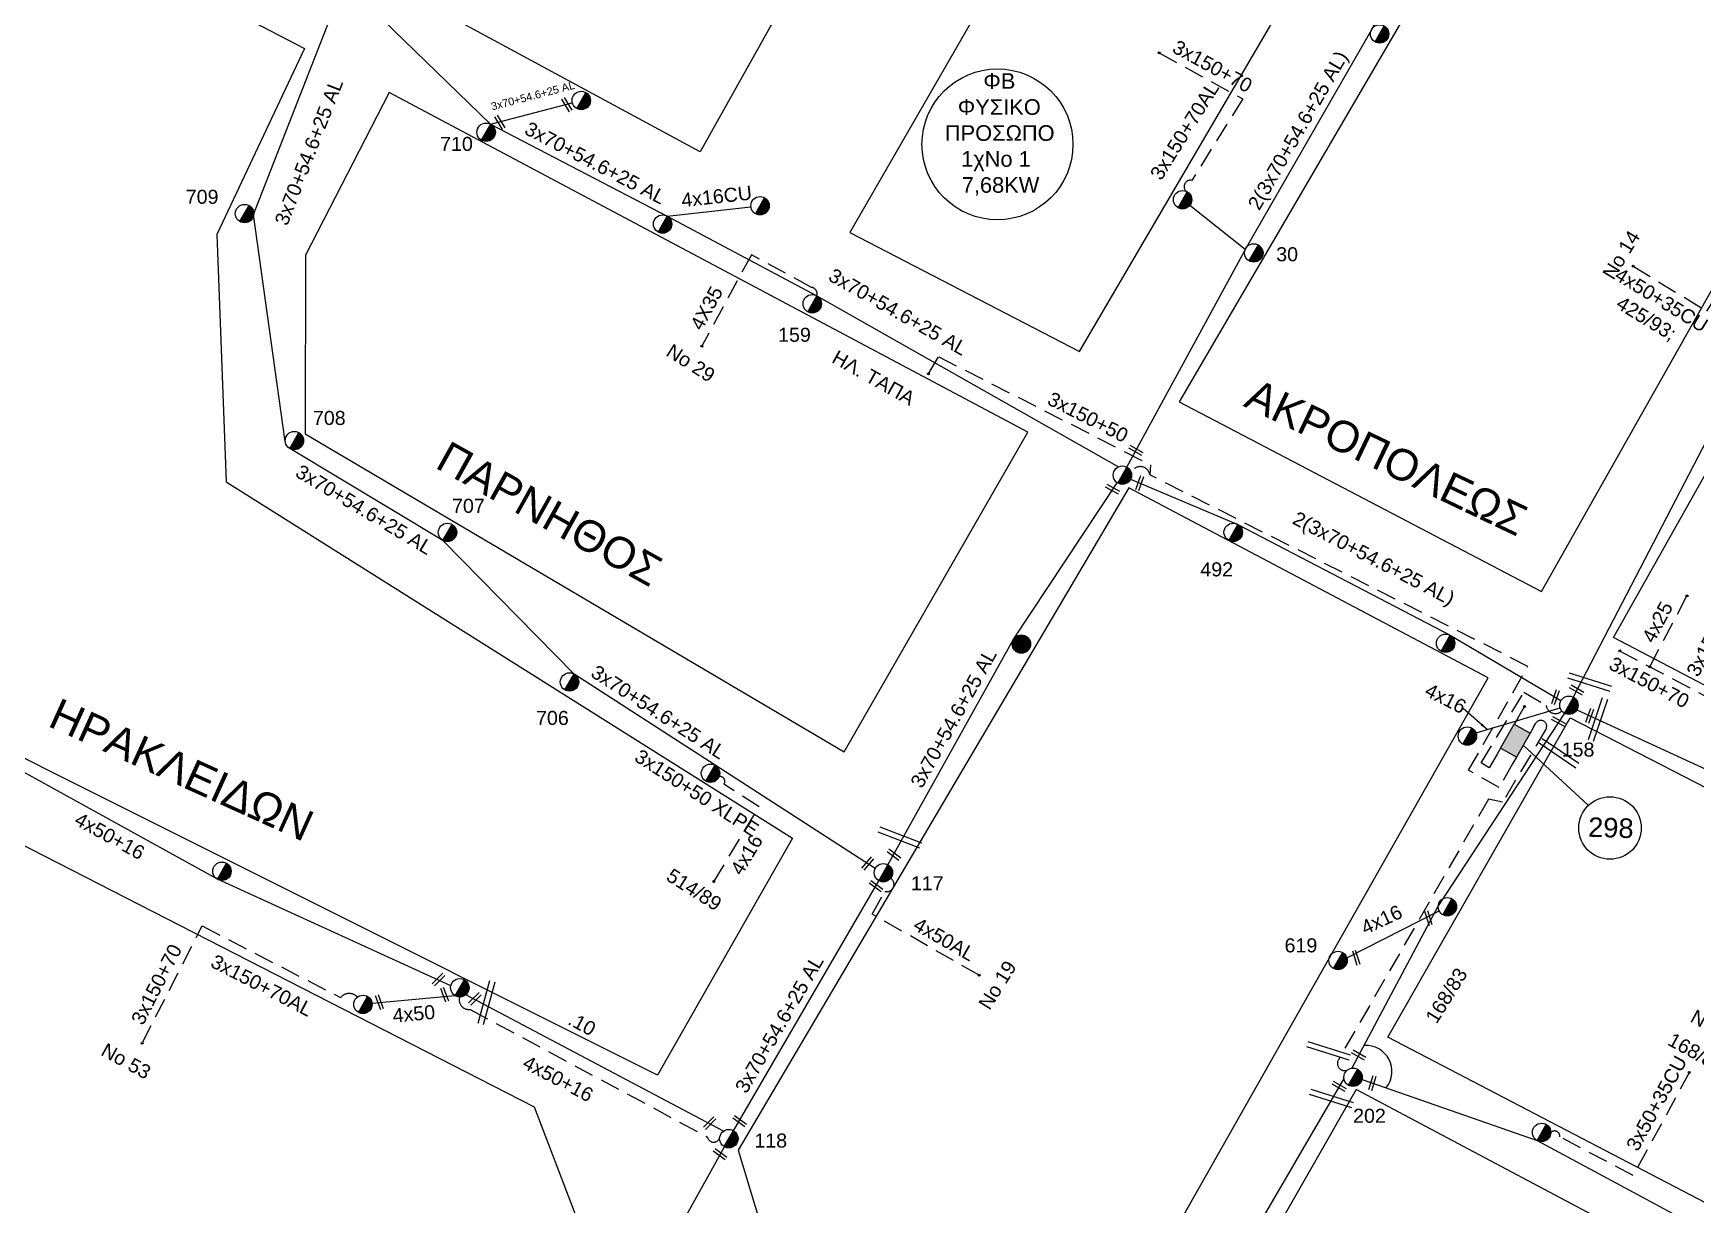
# Model space of a CAD drawing. Header units: millimetres. Extents: x 7477 to 9676, y 1828 to 2857.
# Drawn here: x 8469.3 to 8682.2, y 2457.9 to 2608 of the extents above; entities that cross this region are included whole.
import ezdxf
from ezdxf.enums import TextEntityAlignment as Align

# ---------------------------------------------------------------- set-up
doc = ezdxf.new("R2010")
doc.units = ezdxf.units.MM
doc.linetypes.add('DASHED', pattern=[19.05, 12.7, -6.35])
for name, color, linetype, lineweight in [('.10', 7, 'Continuous', 30), ('3x150+50', 7, 'Continuous', 30), ('3x150+50 XLPE', 7, 'SYN_LINE', 30), ('3x150+70', 7, 'Continuous', 30), ('3x150+70AL', 7, 'DASHED', 30), ('3x150AL+50CU', 7, 'Continuous', 30), ('3x70+54.6+25 AL', 7, 'SYN_LINE', 30), ('4x120+25 AL', 7, 'SYN_LINE', 30), ('4x16', 7, 'Continuous', 30), ('4x16CU', 7, 'Continuous', 30), ('4x25', 7, 'Continuous', 30), ('4X35', 7, 'DASHED', 30), ('4x50', 7, 'Continuous', 30), ('4x50+16', 7, 'Continuous', 30), ('4x50+35CU', 7, 'Continuous', 30), ('4x50AL', 7, 'Continuous', 30), ('text διευθύνσεων', 250, 'Continuous', 30), ('Υπόβαθρο ΔΕΗ', 7, 'Continuous', 30)]:
    doc.layers.add(name, color=color, linetype=linetype, lineweight=lineweight)
for name, color, linetype in [('3x50+35CU', 7, 'Continuous'), ('Link Box 4 Διευθύνσεων', 7, 'Continuous'), ('TEXT ΚΑΛΩΔΙΩΝ', 7, 'Continuous'), ('Άγνωστα', 7, 'Continuous'), ('ΑΓΝΩΣΤΟ ΥΠΟΓΕΙΟ ΚΑΛΩΔΙΟ', 7, 'DASHED'), ('Επιγραφές - Σχήματα', 7, 'Continuous'), ('Καλώδια ΧΤ   3x150+50CU', 7, 'DASHED'), ('Μηχανική τομή', 7, 'Continuous'), ('Στύλος Ξύλινος', 7, 'Continuous'), ('Στύλος Ξύλινος @ 1', 7, 'Continuous'), ('Στύλος ΦΜ', 7, 'Continuous'), ('Στύλος ΦΜ @ 1', 7, 'Continuous'), ('Συνδέσεις', 7, 'Continuous'), ('Τομή', 7, 'Continuous')]:
    doc.layers.add(name, color=color, linetype=linetype)
doc.styles.add('arial', font='ARIAL.TTF')
doc.styles.get("Standard").update_dxf_attribs({"font": 'ARIAL.TTF'})
doc.linetypes.add('SYN_LINE', pattern='A,0.5,-0.0001,["/\\/\\/\\/",Standard,S=0.1,R=0,X=0,Y=-0.05],-0.25', length=0.7501)
doc.dimstyles.new('ISO-25', dxfattribs={"dimtxt": 2.5, "dimasz": 2.5, "dimexe": 1.25, "dimexo": 0.625, "dimtad": 1, "dimtxsty": 'Standard', "dimcen": 2.5, "dimadec": 0, "dimazin": 0, "dimtfac": 1, "dimtmove": 0, "dimatfit": 3, "dimfxl": 1, "dimarcsym": 0})

# ---------------------------------------------------------------- blocks, each defined once
blk = doc.blocks.new('ΥΠΑΡΧΩΝ ΤΣΙΜΕΝΤΕΝΙΟΣ ΣΤΥΛΟΣ')
at = {"layer": 'Στύλος ΦΜ'}
blk.add_hatch(color=7, dxfattribs=at).paths.add_polyline_path([(-1.29, -2.28, 0.574793), (2.62, 0, 0.268822), (1.3, 2.27)])
at = {"layer": 'Στύλος ΦΜ', "color": 7}
blk.add_line((-1.29, -2.28), (1.3, 2.27), dxfattribs=at)
blk.add_circle((0, 0), 2.62, dxfattribs=at)
at = {"layer": 'Στύλος ΦΜ', "flags": 4}
for tag, p in [('ΑΡΙΘΜΟΣ', (-4.68, 8.05)), ('ΤΥΠΟΣ', (-4.91, 3.03))]:
    blk.add_attdef(tag, p, '', height=4, dxfattribs=at)
blk = doc.blocks.new('ΥΠΑΡΧΩΝ ΞΥΛΙΝΟΣ ΣΤΥΛΟΣ')
at = {"layer": 'Στύλος Ξύλινος'}
h = blk.add_hatch(color=7, dxfattribs=at)
h.paths.add_polyline_path([(-2.62, 0, 0.270008), (-1.29, -2.28), (1.3, 2.27, 0.576266)])
h.paths.add_polyline_path([(-1.29, -2.28, 0.574793), (2.62, 0, 0.268822), (1.3, 2.27)])
at = {"layer": 'Στύλος Ξύλινος', "color": 7}
blk.add_line((-1.29, -2.28), (1.3, 2.27), dxfattribs=at)
blk.add_circle((0, 0), 2.62, dxfattribs=at)
at = {"layer": 'Στύλος Ξύλινος', "flags": 4}
for tag, p in [('ΑΡΙΘΜΟΣ', (-4.91, 8.6)), ('ΤΥΠΟΣ', (-4.85, 3.39))]:
    blk.add_attdef(tag, p, '', height=4, dxfattribs=at)
blk = doc.blocks.new('LINK BOX 4 ΑΝΑΧΩΡΗΣΕΩΝ')
at = {"layer": 'Link Box 4 Διευθύνσεων', "ltscale": 40}
blk.add_hatch(color=256, dxfattribs=at).paths.add_polyline_path([(-3.54, 0), (-3.54, -4.67), (3.54, -4.67), (3.54, 0)])
for p, q in [((-3.54, 0), (-5.33, 0)), ((5.33, 0), (3.54, 0)), ((-3.54, -4.67), (-5.33, -4.67)), ((5.33, -4.67), (3.54, -4.67))]:
    blk.add_line(p, q, dxfattribs=at)
blk.add_lwpolyline([(-3.54, -4.67), (-3.54, 0), (3.54, 0), (3.54, -4.67)], close=True, dxfattribs=at)
blk = doc.blocks.new('ΜΗΧΑΝΙΚΗ ΤΟΜΗ')
at = {"layer": 'Μηχανική τομή', "ltscale": 40}
for p, q in [((-1.89, 0.78), (5.69, 0.78)), ((-1.89, -0.77), (5.69, -0.77))]:
    blk.add_line(p, q, dxfattribs=at)
blk = doc.blocks.new('ΤΟΜΗ')
at = {"layer": 'Τομή', "ltscale": 40}
for p, q in [((-5.68, 0), (17.06, 0)), ((-5.68, -2.77), (17.06, -2.77))]:
    blk.add_line(p, q, dxfattribs=at)
blk = doc.blocks.new('_ΣΥΝΔΕΣΗ')
at = {"layer": 'Συνδέσεις', "linetype": 'SYN_LINE', "ltscale": 40}
blk.add_hatch(color=256, dxfattribs=at).paths.add_polyline_path([(0.5, -0.01, 1), (-0.5, -0.01, 1)])
at = {"layer": 'Συνδέσεις'}
blk.add_circle((0, -0.01), 0.5, dxfattribs=at)

msp = doc.modelspace()

# ---------------------------------------------------------------- linework, layer by layer
at = {"layer": '.10', "color": 5, "linetype": 'DASHED', "lineweight": -3, "ltscale": 0.2}
msp.add_lwpolyline([(8523.89, 2484.52, 0.548584), (8525.22, 2482.92), (8555.63, 2466.57, 0.772001), (8557.19, 2466.45, 2.392135)], format="xyb", dxfattribs=at)
at = {"lineweight": -3, "ltscale": 0.2}
msp.add_circle((8592.78, 2593.77), 9.67, dxfattribs=at)
at = {"layer": '3x150+50', "color": 2, "linetype": 'DASHED', "lineweight": -3, "ltscale": 0.2}
msp.add_lwpolyline([(8583.94, 2564.37), (8585.25, 2566.56), (8612.38, 2552.71), (8612.31, 2551.41)], dxfattribs=at)
at = {"layer": '3x150+50 XLPE', "color": 5, "linetype": 'DASHED', "lineweight": -3, "ltscale": 0.2}
msp.add_lwpolyline([(8562.24, 2508.87), (8557.75, 2511.78, 0.667637), (8557.12, 2512.76, -0.345925)], format="xyb", dxfattribs=at)
at = {"layer": '3x150+70', "color": 27, "linetype": 'DASHED', "lineweight": -3, "ltscale": 0.2}
for points in [[(8613.48, 2605.49), (8624.2, 2599.6)], [(8483.21, 2478.58), (8490.9, 2493.62)]]:
    msp.add_lwpolyline(points, dxfattribs=at)
at = {"layer": '3x150+70', "color": 173, "linetype": 'DASHED', "lineweight": -3, "ltscale": 0.2}
msp.add_lwpolyline([(8672.48, 2528.87), (8687.44, 2520.98)], dxfattribs=at)
at = {"layer": '3x150+70AL', "color": 27, "linetype": 'DASHED', "lineweight": -3, "ltscale": 0.2}
for points in [[(8624.2, 2599.6), (8617.67, 2589.16, 0.820232), (8617.06, 2587.68, 3.283013)], [(8490.9, 2493.62), (8508.64, 2484.44, -0.454211), (8510.78, 2484.51, 17.156859)]]:
    msp.add_lwpolyline(points, format="xyb", dxfattribs=at)
at = {"layer": '3x150AL+50CU', "color": 2, "linetype": 'DASHED', "lineweight": -3, "ltscale": 0.2}
msp.add_lwpolyline([(8661.46, 2519.09), (8661.74, 2519.58, -1), (8663.04, 2518.83), (8657.49, 2509.49), (8655.67, 2509.86), (8636.46, 2476.48, 0.697653), (8637.59, 2475.13, 0.645427)], format="xyb", dxfattribs=at)
at = {"layer": '3x50+35CU', "color": 1, "linetype": 'DASHED', "lineweight": -3, "ltscale": 0.2}
msp.add_lwpolyline([(8681.47, 2474.95), (8674.22, 2461.64), (8664.81, 2466.59, 0.746756), (8663.66, 2467.12, 1.855471)], format="xyb", dxfattribs=at)
at = {"layer": '3x70+54.6+25 AL', "color": 27, "linetype": 'SYN_LINE', "lineweight": -3, "ltscale": 15}
for points in [[(8609.37, 2552.4), (8624.67, 2580.55), (8640.92, 2608.77), (8650.37, 2624.38), (8660.69, 2642.01), (8675.82, 2665.88)], [(8578.75, 2501.46), (8594.8, 2530.27), (8608.13, 2550.4)]]:
    msp.add_lwpolyline(points, dxfattribs=at)
at = {"layer": '3x70+54.6+25 AL', "color": 133, "linetype": 'SYN_LINE', "lineweight": -3, "ltscale": 15}
msp.add_lwpolyline([(8728.59, 2633.5), (8708.64, 2600.5), (8684.21, 2556.98), (8666.52, 2522.94)], dxfattribs=at)
at = {"layer": '3x70+54.6+25 AL', "color": 5, "linetype": 'SYN_LINE', "lineweight": -3, "ltscale": 15}
for points in [[(8501.54, 2555.69), (8497.5, 2584.77), (8508.76, 2613.65)], [(8577.12, 2500.97), (8556.61, 2514.2), (8538.54, 2525.9), (8521.75, 2543.02), (8502.13, 2554.79)], [(8558.95, 2467.38), (8577.59, 2499.41)], [(8548.1, 2447.78), (8557.8, 2465.33)]]:
    msp.add_lwpolyline(points, dxfattribs=at)
at = {"layer": '3x70+54.6+25 AL', "color": 2, "linetype": 'SYN_LINE', "lineweight": -3, "ltscale": 15}
for points in [[(8509.86, 2613.83), (8527.86, 2596.34), (8550.48, 2584.58), (8569.63, 2574.37), (8608.28, 2552.45)], [(8609.84, 2550.86), (8623.56, 2545.07), (8650.77, 2530.86), (8664.96, 2522.5)]]:
    msp.add_lwpolyline(points, dxfattribs=at)
at = {"layer": '3x70+54.6+25 AL', "color": 2, "linetype": 'SYN_LINE', "lineweight": -3, "ltscale": 10}
msp.add_lwpolyline([(8527.86, 2596.34), (8538.32, 2599.09)], dxfattribs=at)
at = {"layer": '3x70+54.6+25 AL', "color": 27, "linetype": 'SYN_LINE', "lineweight": -3, "ltscale": 10}
msp.add_lwpolyline([(8624.52, 2580.28), (8617.41, 2585.95)], dxfattribs=at)
at = {"layer": '3x70+54.6+25 AL', "color": 1, "linetype": 'SYN_LINE', "lineweight": -3, "ltscale": 15}
for points in [[(8665.4, 2520.87), (8649.25, 2496.19), (8638.18, 2475.39)], [(8639.49, 2473.96), (8661.9, 2466.13), (8688.17, 2451.98), (8707.48, 2442.52), (8726.66, 2434.14)]]:
    msp.add_lwpolyline(points, dxfattribs=at)
at = {"layer": '3x70+54.6+25 AL', "color": 173, "linetype": 'SYN_LINE', "lineweight": -3, "ltscale": 15}
msp.add_lwpolyline([(8666.99, 2521.3), (8693.81, 2508.97), (8716.78, 2497.21), (8735.14, 2487.86), (8752.11, 2477.22)], dxfattribs=at)
at = {"layer": '4x120+25 AL', "color": 30, "linetype": 'SYN_LINE', "lineweight": -3, "ltscale": 15}
msp.add_lwpolyline([(8637.17, 2474.07), (8607.02, 2422.35)], dxfattribs=at)
at = {"layer": '4x16', "color": 2, "linetype": 'Continuous', "lineweight": -3, "ltscale": 0.2}
msp.add_lwpolyline([(8654.09, 2518.35), (8664.85, 2521.56)], dxfattribs=at)
at = {"layer": '4x16', "color": 5, "linetype": 'DASHED', "lineweight": -3, "ltscale": 0.2}
msp.add_lwpolyline([(8556.45, 2499.29), (8562.24, 2508.87)], dxfattribs=at)
at = {"layer": '4x16', "color": 1, "linetype": 'Continuous', "lineweight": -3, "ltscale": 0.2}
msp.add_lwpolyline([(8637.55, 2489.51), (8649.37, 2495.55)], dxfattribs=at)
at = {"layer": '4x16CU', "color": 2, "linetype": 'SYN_LINE', "lineweight": -3, "ltscale": 10}
msp.add_lwpolyline([(8550.48, 2584.58), (8561.2, 2585.77)], dxfattribs=at)
at = {"layer": '4x25', "color": 173, "linetype": 'DASHED', "lineweight": -3, "ltscale": 0.2}
msp.add_lwpolyline([(8676.34, 2526.83), (8681.11, 2535.91)], dxfattribs=at)
at = {"layer": '4X35', "color": 2, "linetype": 'DASHED', "lineweight": -3, "ltscale": 0.2}
msp.add_lwpolyline([(8561.26, 2579.63), (8554.92, 2567.93)], dxfattribs=at)
at = {"layer": '4x50', "color": 2, "linetype": 'DASHED', "lineweight": -3, "ltscale": 0.2}
msp.add_lwpolyline([(8569.63, 2574.37, 0.473371), (8568.98, 2575.44), (8561.26, 2579.63)], format="xyb", dxfattribs=at)
at = {"layer": '4x50', "color": 27, "linetype": 'Continuous', "lineweight": -3, "ltscale": 0.2}
msp.add_lwpolyline([(8523.33, 2484.67), (8512.66, 2483.68)], dxfattribs=at)
at = {"layer": '4x50+16', "color": 27, "linetype": 'Continuous', "lineweight": -3, "ltscale": 0.2}
msp.add_lwpolyline([(8522.76, 2485.95), (8492.85, 2499.61), (8464.99, 2514.97)], dxfattribs=at)
at = {"layer": '4x50+16', "color": 5, "linetype": 'Continuous', "lineweight": -3, "ltscale": 0.2}
msp.add_lwpolyline([(8557.7, 2467.33), (8524.68, 2484.81)], dxfattribs=at)
at = {"layer": '4x50+35CU', "color": 133, "linetype": 'DASHED', "lineweight": -3, "ltscale": 0.2}
msp.add_lwpolyline([(8674.23, 2578.16), (8683.66, 2572.39), (8684.74, 2574.07, -0.556139), (8685.33, 2575.46, 41.640349)], format="xyb", dxfattribs=at)
at = {"layer": '4x50AL', "color": 5, "linetype": 'DASHED', "lineweight": -3, "ltscale": 0.2}
msp.add_lwpolyline([(8590.44, 2487.29), (8576.72, 2495.14), (8578.37, 2498.04, 0.860251), (8579.1, 2499.71, 0.692223)], format="xyb", dxfattribs=at)
at = {"layer": 'ΑΓΝΩΣΤΟ ΥΠΟΓΕΙΟ ΚΑΛΩΔΙΟ', "color": 2, "linetype": 'DASHED', "lineweight": -3, "ltscale": 0.2}
for points in [[(8658.82, 2514.46), (8657.03, 2511.34), (8653.13, 2513.56), (8660.74, 2526.88), (8612.31, 2551.41, 0.759731), (8609.92, 2551.7, 3.147317)], [(8656.79, 2515.62), (8655.79, 2513.86), (8654.74, 2514.5), (8660.22, 2523.59), (8663.07, 2521.88, 0.613549), (8665.06, 2521.15, -1.569163)]]:
    msp.add_lwpolyline(points, format="xyb", dxfattribs=at)
msp.add_lwpolyline([(8659.43, 2520.24), (8660.29, 2521.74)], dxfattribs=at)
at = {"layer": 'Καλώδια ΧΤ   3x150+50CU', "color": 7, "linetype": 'Continuous', "ltscale": 0.2}
msp.add_arc((8640, 2474.98), 3.31, 321.2574, 93.5823, dxfattribs=at)
at = {"layer": 'Υπόβαθρο ΔΕΗ', "lineweight": -3}
for points in [[(8720.03, 2638.47), (8677.17, 2665.37), (8616.07, 2560.78), (8662.46, 2536.47)], [(8545.45, 2659.59), (8581.16, 2640.13), (8554.7, 2592.82), (8519.87, 2611.63)], [(8630.4, 2613.55), (8600.84, 2629.32), (8573.88, 2582.46), (8603.28, 2567.22)], [(8596.66, 2556.87), (8514.87, 2600.42), (8504.14, 2579.56), (8504.08, 2556.68), (8573.15, 2515.94)], [(8721.49, 2504.48), (8671.69, 2530.57), (8685.24, 2554.63), (8721.13, 2535.11), (8770.31, 2507.86), (8756.97, 2486.31)], [(8655.63, 2525.39), (8609.59, 2549.75), (8559.58, 2464.89), (8563.24, 2452.7), (8604.68, 2435.51)], [(8722.28, 2437.91), (8642.78, 2479.37), (8666.14, 2520.3), (8721.64, 2491.69), (8750.61, 2476.69), (8726.94, 2435.75)], [(8722.69, 2428.05), (8638.73, 2472.67), (8614.8, 2430.75), (8704.32, 2391.92)]]:
    msp.add_lwpolyline(points, close=True, dxfattribs=at)
for points in [[(8443.8, 2527.26), (8433.02, 2533.04, 0.031045), (8418.17, 2546.36), (8442.18, 2588.7), (8463.95, 2626.89), (8504.01, 2606.06), (8492.78, 2582.24), (8493.97, 2550.51), (8566.54, 2504.87), (8549.24, 2474.48)], [(8446.28, 2432.86), (8420.51, 2473.08, 0.28765), (8438.11, 2512.98), (8444.09, 2515.95), (8444.44, 2516.02), (8533.43, 2470.45), (8538.68, 2456.69), (8489.6, 2373.84), (8484.5, 2372.2)]]:
    msp.add_lwpolyline(points, format="xyb", close=True, dxfattribs=at)
msp.add_lwpolyline([(8660.14, 2516.77), (8668.48, 2509.06)], dxfattribs=at)
msp.add_circle((8671.25, 2506.17), 4, dxfattribs=at)

# ---------------------------------------------------------------- block references
at = {"layer": 'Link Box 4 Διευθύνσεων', "lineweight": -3, "xscale": 0.5, "yscale": 0.5, "zscale": 0.5, "rotation": 60.28866512136505}
msp.add_blockref('LINK BOX 4 ΑΝΑΧΩΡΗΣΕΩΝ', (8658.11, 2517.93), dxfattribs=at)
at = {"layer": 'Μηχανική τομή', "lineweight": -3, "zscale": 0.4999999999999997}
for p, xscale, yscale, rotation in [((8537.35, 2599.25), 0.2499999999999463, 0.2499999999999463, 301.2321905875359), ((8528.76, 2596.99), 0.2499999999999463, 0.2499999999999463, 301.2321905875359), ((8610.94, 2554.3), 0.2499999999999463, 0.2499999999999463, 150.6550577237379), ((8607.97, 2549.33), 0.2499999999999463, 0.2499999999999463, 150.6550577237379), ((8610.87, 2549.92), 0.2499999999999462, 0.2499999999999462, 70.35448806803787), ((8664.12, 2522.5), 0.2499999999999462, 0.2499999999999462, 70.35448806803787), ((8667.4, 2523.6), 0.2499999999999463, 0.2499999999999463, 150.6550577237379), ((8665.09, 2519.56), 0.2499999999999463, 0.2499999999999463, 150.6550577237379), ((8668.5, 2520.1), 0.2499999999999462, 0.2499999999999462, 70.35448806803787), ((8575.88, 2501.24), 0.2499999999999463, 0.2499999999999463, 49.82437611566612), ((8579.13, 2503.05), 0.2499999999999463, 0.2499999999999463, 323.6831095231367), ((8576.84, 2499.01), 0.2499999999999463, 0.2499999999999463, 323.6831095231367), ((8648.16, 2494.15), 0.2499999999999462, 0.2499999999999462, 107.6447649014985), ((8638.91, 2489.07), 0.2499999999999463, 0.2499999999999463, 107.6447649014985), ((8520.85, 2486.41), 0.2499999999999463, 0.2499999999999463, 44.8602561409818), ((8522.14, 2484.34), 0.2499999999999462, 0.2499999999999462, 110.3259610547028), ((8513.8, 2483.38), 0.2499999999999462, 0.2499999999999462, 110.3259610547028), ((8525.5, 2483.94), 0.2499999999999463, 0.2499999999999463, 44.8602561409818), ((8639.48, 2476.82), 0.2499999999999463, 0.2499999999999463, 150.6550577237379), ((8636.99, 2472.82), 0.2499999999999463, 0.2499999999999463, 150.6550577237379), ((8640.7, 2473.05), 0.2499999999999463, 0.2499999999999463, 73.06274628100904), ((8555.58, 2468.02), 0.2499999999999463, 0.2499999999999463, 44.8602561409818), ((8559.38, 2468.9), 0.2499999999999463, 0.2499999999999463, 323.4164635786576), ((8556.87, 2464.67), 0.2499999999999463, 0.2499999999999463, 323.4164635786576)]:
    msp.add_blockref('ΜΗΧΑΝΙΚΗ ΤΟΜΗ', p, dxfattribs=dict(at, xscale=xscale, yscale=yscale, rotation=rotation))
at = {"layer": 'Στύλος Ξύλινος @ 1', "lineweight": -3, "ltscale": 40, "xscale": 0.4499999999998181, "yscale": 0.4499999999998181, "zscale": 0.4499999999998181}
msp.add_blockref('ΥΠΑΡΧΩΝ ΞΥΛΙΝΟΣ ΣΤΥΛΟΣ', (8595.85, 2529.73), dxfattribs=at)
at = {"layer": 'Στύλος ΦΜ @ 1', "lineweight": -3, "ltscale": 40, "xscale": 0.4499999999998181, "yscale": 0.4499999999998181, "zscale": 0.4499999999998181}
for p in [(8641.74, 2607.92), (8539.46, 2599.39), (8616.49, 2586.68), (8562.37, 2585.9), (8549.89, 2583.56), (8608.78, 2551.38), (8650.19, 2529.84), (8652.98, 2517.94), (8556.02, 2513.18), (8493.43, 2500.63), (8650.42, 2496.08), (8523.91, 2485.7), (8511.49, 2483.57), (8662.48, 2467.16)]:
    msp.add_blockref('ΥΠΑΡΧΩΝ ΤΣΙΜΕΝΤΕΝΙΟΣ ΣΤΥΛΟΣ', p, dxfattribs=at)
at = {"layer": 'Στύλος ΦΜ @ 1', "lineweight": -3, "ltscale": 40}
ref = msp.add_blockref('ΥΠΑΡΧΩΝ ΤΣΙΜΕΝΤΕΝΙΟΣ ΣΤΥΛΟΣ', (8527.28, 2595.32), dxfattribs=dict(at, xscale=0.449999999999824, yscale=0.449999999999824, zscale=0.449999999999824))
ref.add_attrib('ΤΥΠΟΣ', '710', (8521.38, 2592.93), dxfattribs={"layer": 'Στύλος ΦΜ', "height": 1.8, "flags": 4})
ref = msp.add_blockref('ΥΠΑΡΧΩΝ ΤΣΙΜΕΝΤΕΝΙΟΣ ΣΤΥΛΟΣ', (8496.33, 2584.9), dxfattribs=dict(at, xscale=0.4499999999998181, yscale=0.4499999999998181, zscale=0.4499999999998181))
ref.add_attrib('ΤΥΠΟΣ', '709', (8488.8, 2586.15), dxfattribs={"layer": 'Στύλος ΦΜ', "height": 1.8, "flags": 4})
ref = msp.add_blockref('ΥΠΑΡΧΩΝ ΤΣΙΜΕΝΤΕΝΙΟΣ ΣΤΥΛΟΣ', (8625.62, 2579.86), dxfattribs=dict(at, xscale=0.4499999999998271, yscale=0.4499999999998271, zscale=0.4499999999998271))
ref.add_attrib('ΤΥΠΟΣ', '30', (8628.49, 2578.79), dxfattribs={"layer": 'Στύλος ΦΜ', "height": 1.8, "flags": 4})
ref = msp.add_blockref('ΥΠΑΡΧΩΝ ΤΣΙΜΕΝΤΕΝΙΟΣ ΣΤΥΛΟΣ', (8569.05, 2573.35), dxfattribs=dict(at, xscale=0.4499999999997835, yscale=0.4499999999997835, zscale=0.4499999999997835))
ref.add_attrib('ΤΥΠΟΣ', '159', (8564.68, 2568.47), dxfattribs={"layer": 'Στύλος ΦΜ', "height": 1.8, "flags": 4})
ref = msp.add_blockref('ΥΠΑΡΧΩΝ ΤΣΙΜΕΝΤΕΝΙΟΣ ΣΤΥΛΟΣ', (8502.72, 2555.81), dxfattribs=dict(at, xscale=0.4499999999997428, yscale=0.4499999999997428, zscale=0.4499999999997428))
ref.add_attrib('ΤΥΠΟΣ', '708', (8505.09, 2557.81), dxfattribs={"layer": 'Στύλος ΦΜ', "height": 1.8, "flags": 4})
ref = msp.add_blockref('ΥΠΑΡΧΩΝ ΤΣΙΜΕΝΤΕΝΙΟΣ ΣΤΥΛΟΣ', (8522.33, 2544.04), dxfattribs=dict(at, xscale=0.4499999999998492, yscale=0.4499999999998492, zscale=0.4499999999998492))
ref.add_attrib('ΤΥΠΟΣ', '707', (8522.91, 2546.55), dxfattribs={"layer": 'Στύλος ΦΜ', "height": 1.8, "flags": 4})
ref = msp.add_blockref('ΥΠΑΡΧΩΝ ΤΣΙΜΕΝΤΕΝΙΟΣ ΣΤΥΛΟΣ', (8622.98, 2544.05), dxfattribs=dict(at, xscale=0.4499999999998694, yscale=0.4499999999998694, zscale=0.4499999999998694))
ref.add_attrib('ΤΥΠΟΣ', '492', (8618.77, 2538.41), dxfattribs={"layer": 'Στύλος ΦΜ', "height": 1.8, "flags": 4})
ref = msp.add_blockref('ΥΠΑΡΧΩΝ ΤΣΙΜΕΝΤΕΝΙΟΣ ΣΤΥΛΟΣ', (8537.96, 2524.88), dxfattribs=dict(at, xscale=0.4499999999998181, yscale=0.4499999999998181, zscale=0.4499999999998181))
ref.add_attrib('ΤΥΠΟΣ', '706', (8533.67, 2519.37), dxfattribs={"layer": 'Στύλος ΦΜ', "height": 1.8, "flags": 4})
ref = msp.add_blockref('ΥΠΑΡΧΩΝ ΤΣΙΜΕΝΤΕΝΙΟΣ ΣΤΥΛΟΣ', (8665.98, 2521.9), dxfattribs=dict(at, xscale=0.4499999999998181, yscale=0.4499999999998181, zscale=0.4499999999998181))
ref.add_attrib('ΤΥΠΟΣ', '158', (8665.06, 2515.32), dxfattribs={"layer": 'Στύλος ΦΜ', "height": 1.8, "flags": 4})
ref = msp.add_blockref('ΥΠΑΡΧΩΝ ΤΣΙΜΕΝΤΕΝΙΟΣ ΣΤΥΛΟΣ', (8578.17, 2500.44), dxfattribs=dict(at, xscale=0.4499999999998249, yscale=0.4499999999998249, zscale=0.4499999999998249))
ref.add_attrib('ΤΥΠΟΣ', '117', (8581.69, 2498.18), dxfattribs={"layer": 'Στύλος ΦΜ', "height": 1.8, "flags": 4})
ref = msp.add_blockref('ΥΠΑΡΧΩΝ ΤΣΙΜΕΝΤΕΝΙΟΣ ΣΤΥΛΟΣ', (8636.42, 2489.19), dxfattribs=dict(at, xscale=0.4499999999998252, yscale=0.4499999999998252, zscale=0.4499999999998252))
ref.add_attrib('ΤΥΠΟΣ', '619', (8629.56, 2490.23), dxfattribs={"layer": 'Στύλος ΦΜ', "height": 1.8, "flags": 4})
ref = msp.add_blockref('ΥΠΑΡΧΩΝ ΤΣΙΜΕΝΤΕΝΙΟΣ ΣΤΥΛΟΣ', (8638.34, 2474.23), dxfattribs=dict(at, xscale=0.4499999999998181, yscale=0.4499999999998181, zscale=0.4499999999998181))
ref.add_attrib('ΤΥΠΟΣ', '202', (8638.34, 2468.39), dxfattribs={"layer": 'Στύλος ΦΜ', "height": 1.8, "flags": 4})
ref = msp.add_blockref('ΥΠΑΡΧΩΝ ΤΣΙΜΕΝΤΕΝΙΟΣ ΣΤΥΛΟΣ', (8558.37, 2466.36), dxfattribs=dict(at, xscale=0.4499999999998456, yscale=0.4499999999998456, zscale=0.4499999999998456))
ref.add_attrib('ΤΥΠΟΣ', '118', (8561.64, 2465.22), dxfattribs={"layer": 'Στύλος ΦΜ', "height": 1.8, "flags": 4})
at = {"layer": 'Συνδέσεις', "lineweight": -3, "xscale": 0.25, "yscale": 0.25, "zscale": 0.25}
for p in [(8613.48, 2605.49), (8674.23, 2578.16), (8554.92, 2567.93), (8583.94, 2564.38), (8681.11, 2535.92), (8672.49, 2528.87), (8676.34, 2526.83), (8660.29, 2521.75), (8556.45, 2499.3), (8590.44, 2487.3), (8483.21, 2478.58), (8681.39, 2474.85)]:
    msp.add_blockref('_ΣΥΝΔΕΣΗ', p, dxfattribs=at)
at = {"layer": 'Τομή', "lineweight": -3}
for p, xscale, yscale, zscale, rotation in [((8669.9, 2524.08), 0.2499999999999996, 0.2499999999999996, 0.2499999999999996, 162.5380545202512), ((8670.46, 2521.28), 0.2499999999999995, 0.2499999999999995, 0.2499999999999995, 251.419110332866), ((8665.69, 2514.64), 0.2499999999999996, 0.2499999999999996, 0.2499999999999996, 145.8471159853404), ((8581.5, 2504.09), 0.2499999999999996, 0.2499999999999996, 0.2499999999999996, 158.998675055251), ((8526.64, 2482.52), 0.2499999999999996, 0.2499999999999996, 0.2499999999999996, 74.6725568449045), ((8636.46, 2476.84), 0.2499999999999996, 0.2499999999999996, 0.2499999999999996, 162.5380545202512), ((8636.82, 2470.72), 0.2499999999999996, 0.2499999999999996, 0.2499999999999996, 162.5380545202512)]:
    msp.add_blockref('ΤΟΜΗ', p, dxfattribs=dict(at, xscale=xscale, yscale=yscale, zscale=zscale, rotation=rotation))

# ---------------------------------------------------------------- texts
at = {"layer": 'text διευθύνσεων', "color": 7, "lineweight": -3, "ltscale": 40, "char_height": 4, "width": 94.4586, "attachment_point": 1, "style": 'arial'}
for s, insert, rotation in [('AKPOΠOΛEΩΣ', (8625.88, 2563.88), 334.4931), ('ΠAPNΗΘOΣ', (8522.54, 2555.9), 330.8658), ('HPAKΛEIΔΩN', (8472.63, 2522.93), 335.6181)]:
    msp.add_mtext(s, dxfattribs=dict(at, insert=insert, rotation=rotation))
at = {"layer": 'TEXT ΚΑΛΩΔΙΩΝ', "linetype": 'Continuous', "lineweight": -3, "ltscale": 0.2}
for s, height, rotation, p in [('3x150+70', 1.8, 331.2356, (8620.33, 2603.78)), ('2(3x70+54.6+25 AL)', 1.8, 60.0592, (8631.25, 2595.57)), ('3x70+54.6+25 AL', 1.8, 68.6939, (8504.57, 2592.8)), ('3x70+54.6+25 AL', 1, 14.7471, (8533.27, 2600)), ('3x150+70AL', 1.8, 57.9495, (8616.75, 2595.52)), ('3x70+54.6+25 AL', 1.8, 332.5294, (8541.27, 2591.4)), ('4x16CU', 1.8, 6.3478, (8556.8, 2587.1)), ('3x70+54.6+25 AL', 1.8, 330.4299, (8580.05, 2572.31)), ('4x50+35CU', 1.8, 328.5304, (8677.84, 2573.84)), ('4X35', 1.8, 61.5564, (8555.51, 2572.79)), ('425/93;', 1.8, 328.5304, (8675.92, 2571.49)), ('3x150+50', 1.8, 332.9594, (8604.38, 2558.82)), ('3x70+54.6+25 AL', 1.8, 329.0454, (8511.67, 2546.97)), ('2(3x70+54.6+25 AL)', 1.8, 332.4236, (8641, 2540.73)), ('3x150+70AL', 1.8, 62.569, (8685.02, 2532.11)), ('4x25', 1.8, 62.3031, (8677.32, 2532.56)), ('3x70+54.6+25 AL', 1.8, 60.8882, (8587.15, 2520.24)), ('3x150+70', 1.8, 332.1878, (8676.28, 2524.83)), ('3x70+54.6+25 AL', 1.8, 327.0732, (8549.36, 2521.03)), ('4x16', 1.8, 332.9594, (8650.2, 2522.78)), ('3x150+50 XLPE', 1.8, 327.0823, (8554.28, 2510.67)), ('4x50+16', 1.8, 331.1215, (8479.07, 2505.15)), ('4x16', 1.8, 58.872, (8560.64, 2502.75)), ('4x16', 1.8, 25.1383, (8641.98, 2494.43)), ('4x50AL', 1.8, 330.2502, (8585.98, 2491.92)), ('3x150+70', 1.8, 62.9128, (8485.05, 2486.13)), ('3x150+70AL', 1.8, 332.6362, (8498.55, 2486)), ('3x70+54.6+25 AL', 1.8, 59.8074, (8564.83, 2481.05)), ('4x50', 1.8, 5.3077, (8518.02, 2482.37)), ('.10', 1.8, 331.7322, (8539.57, 2481.06)), ('3x50+35CU', 1.8, 61.4102, (8677.21, 2470.9)), ('4x50+16', 1.8, 332.1058, (8536.5, 2474.05))]:
    msp.add_text(s, height=height, rotation=rotation, dxfattribs=at).set_placement(p, align=Align.MIDDLE_CENTER)
at = {"layer": 'Άγνωστα', "lineweight": -3, "ltscale": 40, "char_height": 1.8, "width": 27.758, "attachment_point": 1, "style": 'arial'}
for s, insert, rotation in [('No 14', (8670.17, 2577.2), 58.6722), ('No 29', (8551.15, 2568.31), 327.5307), ('ΗΛ. ΤΑΠΑ', (8572.3, 2567.48), 330.6804), ('514/89', (8551.17, 2501.1), 327.5307), ('No 19', (8590.24, 2483.66), 58.1985), ('168/83', (8647.5, 2481.92), 58.1985), ('No 53', (8682.25, 2483), 331.3353), ('168/83', (8679.35, 2480.03), 331.3353), ('\\pt14.4;No 53', (8478.66, 2478.71), 331.1261)]:
    msp.add_mtext(s, dxfattribs=dict(at, insert=insert, rotation=rotation))
at = {"layer": 'Άγνωστα', "lineweight": -3, "insert": (8668.49, 2507.55), "char_height": 2.5, "width": 13.4112, "attachment_point": 1, "rotation": 358.1643}
msp.add_mtext('298', dxfattribs=at)
at = {"layer": 'Υπόβαθρο ΔΕΗ', "lineweight": -3, "char_height": 2, "width": 17.2548, "attachment_point": 1}
for s, insert in [('{\\W8.64836; }ΦΒ \\P{\\W4.42067; }ΦΥΣΙΚΟ \\P{\\W2.28183; }ΠΡΟΣΩΠΟ', (8584.27, 2602.89)), ('{\\W5.64925; }1χΝο 1\\P{\\W5.75643; }7,68KW', (8583.74, 2592.9))]:
    msp.add_mtext(s, dxfattribs=dict(at, insert=insert))

# ---------------------------------------------------------------- leaders
at = {"layer": 'Επιγραφές - Σχήματα', "lineweight": -3, "ltscale": 40}
msp.add_leader([(8655.55, 2518.76), (8652.46, 2521.5)], dimstyle='ISO-25', override={"dimasz": 1, "dimtad": 0}, dxfattribs=at)

doc.saveas('drawing.dxf')
